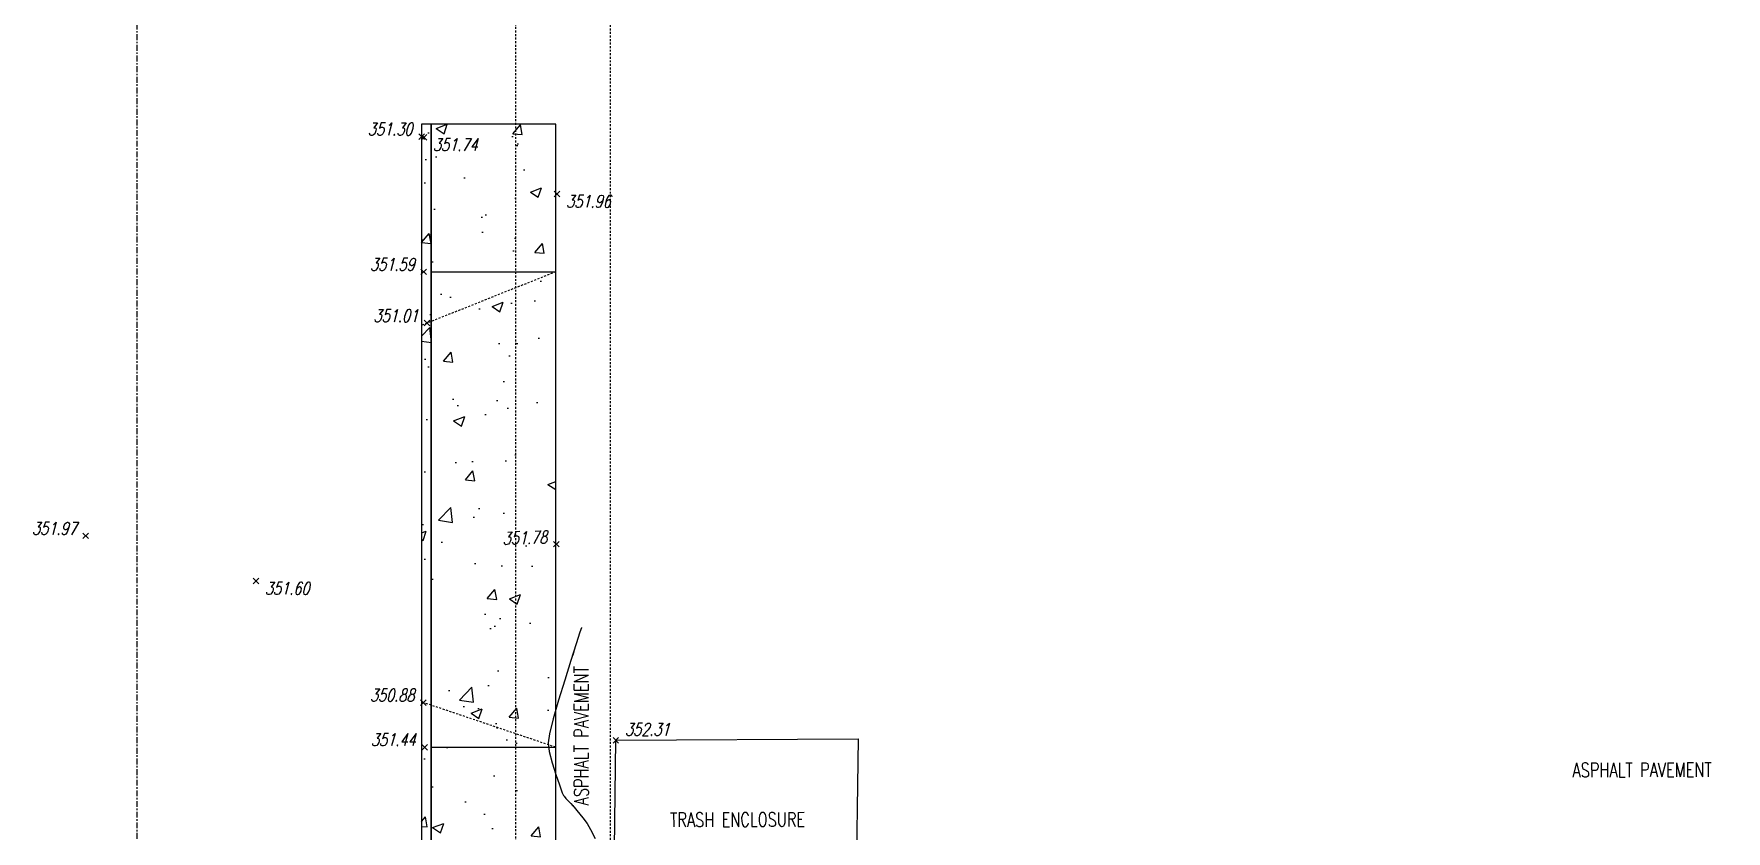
# Model space of a CAD drawing. Header units: feet. Extents: x 5005 to 5347, y 4757 to 5218.
# Drawn here: x 5005.4 to 5112.6, y 5021.2 to 5071.8 of the extents above; entities that cross this region are included whole.
import ezdxf

# ---------------------------------------------------------------- set-up
doc = ezdxf.new("R2010")
doc.units = ezdxf.units.FT
doc.header["$LTSCALE"] = 0.5
doc.header["$MEASUREMENT"] = 0
doc.linetypes.add('CENTER2', pattern=[1.125, 0.75, -0.125, 0.125, -0.125])
doc.linetypes.add('DASHED2', pattern=[0.375, 0.25, -0.125])
for name, color, linetype in [('CL', 4, 'CENTER2'), ('CONTOUR MNR', 252, 'Continuous'), ('EG', 7, 'Continuous'), ('ELEV', 1, 'Continuous'), ('HATCH', 252, 'Continuous'), ('POINTS-TOPO DISPLAY', 183, 'Continuous'), ('REC-MAP 14336', 7, 'Continuous'), ('RIGHT-OF-WAY', 7, 'DASHED2'), ('TC', 6, 'Continuous'), ('TOPO', 2, 'Continuous'), ('TOPO LABELS', 2, 'Continuous'), ('TOPO-DATE', 7, 'Continuous')]:
    doc.layers.add(name, color=color, linetype=linetype)
doc.layers.add('Tie line', color=5, linetype='DASHED2', plot=False)
doc.styles.add('SIMPL_010', font='simplex.shx', dxfattribs={"width": 0.75, "oblique": 15, "height": 1})
doc.styles.add('SIMPLEX', font='simplex.shx', dxfattribs={"width": 0.75, "oblique": 15, "height": 0.08})

# ---------------------------------------------------------------- blocks, each defined once
blk = doc.blocks.new('CR 14336')
at = {"layer": 'CL'}
blk.add_line((544.17, 1936.63), (544.17, 1537.2), dxfattribs=at)
at = {"layer": 'RIGHT-OF-WAY'}
blk.add_line((574.17, 1891.1), (574.17, 1792.54), dxfattribs=at)
at = {"layer": 'Tie line'}
blk.add_line((568.17, 1896.14), (568.17, 1792.53), dxfattribs=at)
blk = doc.blocks.new('*U236')
at = {"color": 0, "linetype": 'ByBlock', "lineweight": -2, "transparency": 16777216}
for p, q in [((-0.71, -0.71), (0.71, 0.71)), ((-0.71, 0.71), (0.71, -0.71))]:
    blk.add_line(p, q, dxfattribs=at)
blk = doc.blocks.new('*U683', base_point=(5030.12, 5026.55, 351.44))
at = {"layer": 'TOPO-DATE', "color": 183, "linetype": 'ByBlock', "insert": (5029.55, 5026.63, 351.44), "char_height": 0.8, "attachment_point": 9, "style": 'SIMPLEX'}
blk.add_mtext('351.44', dxfattribs=at)
blk = doc.blocks.new('*U684', base_point=(5030.12, 5026.55, 351.44))
at = {"layer": 'ELEV', "linetype": 'ByBlock', "lineweight": -2}
blk.add_blockref('*U683', (5030.12, 5026.55, 351.44), dxfattribs=at)
blk = doc.blocks.new('*U685', base_point=(5030.12, 5026.55, 351.44))
at = {"layer": 'ELEV', "linetype": 'ByBlock', "lineweight": -2}
blk.add_blockref('*U684', (5030.12, 5026.55, 351.44), dxfattribs=at)
at = {"layer": 'TOPO-DATE', "color": 183, "linetype": 'ByBlock', "lineweight": -2, "xscale": 0.25, "yscale": 0.25, "zscale": 0.25}
blk.add_blockref('*U236', (5030.12, 5026.55, 351.44), dxfattribs=at)
blk = doc.blocks.new('*U686', base_point=(5030.05, 5029.38, 350.88))
at = {"layer": 'TOPO-DATE', "color": 183, "linetype": 'ByBlock', "insert": (5029.48, 5029.45, 350.88), "char_height": 0.8, "attachment_point": 9, "style": 'SIMPLEX'}
blk.add_mtext('350.88', dxfattribs=at)
blk = doc.blocks.new('*U687', base_point=(5030.05, 5029.38, 350.88))
at = {"layer": 'ELEV', "linetype": 'ByBlock', "lineweight": -2}
blk.add_blockref('*U686', (5030.05, 5029.38, 350.88), dxfattribs=at)
blk = doc.blocks.new('*U688', base_point=(5030.05, 5029.38, 350.88))
at = {"layer": 'ELEV', "linetype": 'ByBlock', "lineweight": -2}
blk.add_blockref('*U687', (5030.05, 5029.38, 350.88), dxfattribs=at)
at = {"layer": 'TOPO-DATE', "color": 183, "linetype": 'ByBlock', "lineweight": -2, "xscale": 0.25, "yscale": 0.25, "zscale": 0.25}
blk.add_blockref('*U236', (5030.05, 5029.38, 350.88), dxfattribs=at)
blk = doc.blocks.new('*U689', base_point=(5030.28, 5053.43, 351.01))
at = {"layer": 'TOPO-DATE', "color": 183, "linetype": 'ByBlock', "insert": (5029.71, 5053.5, 351.01), "char_height": 0.8, "attachment_point": 9, "style": 'SIMPLEX'}
blk.add_mtext('351.01', dxfattribs=at)
blk = doc.blocks.new('*U690', base_point=(5030.28, 5053.43, 351.01))
at = {"layer": 'ELEV', "linetype": 'ByBlock', "lineweight": -2}
blk.add_blockref('*U689', (5030.28, 5053.43, 351.01), dxfattribs=at)
blk = doc.blocks.new('*U691', base_point=(5030.28, 5053.43, 351.01))
at = {"layer": 'ELEV', "linetype": 'ByBlock', "lineweight": -2}
blk.add_blockref('*U690', (5030.28, 5053.43, 351.01), dxfattribs=at)
at = {"layer": 'TOPO-DATE', "color": 183, "linetype": 'ByBlock', "lineweight": -2, "xscale": 0.25, "yscale": 0.25, "zscale": 0.25}
blk.add_blockref('*U236', (5030.28, 5053.43, 351.01), dxfattribs=at)
blk = doc.blocks.new('*U692', base_point=(5030.07, 5056.68, 351.59))
at = {"layer": 'TOPO-DATE', "color": 183, "linetype": 'ByBlock', "insert": (5029.49, 5056.75, 351.59), "char_height": 0.8, "attachment_point": 9, "style": 'SIMPLEX'}
blk.add_mtext('351.59', dxfattribs=at)
blk = doc.blocks.new('*U693', base_point=(5030.07, 5056.68, 351.59))
at = {"layer": 'ELEV', "linetype": 'ByBlock', "lineweight": -2}
blk.add_blockref('*U692', (5030.07, 5056.68, 351.59), dxfattribs=at)
blk = doc.blocks.new('*U694', base_point=(5030.07, 5056.68, 351.59))
at = {"layer": 'ELEV', "linetype": 'ByBlock', "lineweight": -2}
blk.add_blockref('*U693', (5030.07, 5056.68, 351.59), dxfattribs=at)
at = {"layer": 'TOPO-DATE', "color": 183, "linetype": 'ByBlock', "lineweight": -2, "xscale": 0.25, "yscale": 0.25, "zscale": 0.25}
blk.add_blockref('*U236', (5030.07, 5056.68, 351.59), dxfattribs=at)
blk = doc.blocks.new('*U695', base_point=(5030.08, 5065.21, 351.74))
at = {"layer": 'TOPO-DATE', "color": 183, "linetype": 'ByBlock', "insert": (5030.65, 5065.14, 351.74), "char_height": 0.8, "attachment_point": 1, "style": 'SIMPLEX'}
blk.add_mtext('351.74', dxfattribs=at)
blk = doc.blocks.new('*U696', base_point=(5030.08, 5065.21, 351.74))
at = {"layer": 'ELEV', "linetype": 'ByBlock', "lineweight": -2}
blk.add_blockref('*U695', (5030.08, 5065.21, 351.74), dxfattribs=at)
blk = doc.blocks.new('*U697', base_point=(5030.08, 5065.21, 351.74))
at = {"layer": 'ELEV', "linetype": 'ByBlock', "lineweight": -2}
blk.add_blockref('*U696', (5030.08, 5065.21, 351.74), dxfattribs=at)
at = {"layer": 'TOPO-DATE', "color": 183, "linetype": 'ByBlock', "lineweight": -2, "xscale": 0.25, "yscale": 0.25, "zscale": 0.25}
blk.add_blockref('*U236', (5030.08, 5065.21, 351.74), dxfattribs=at)
blk = doc.blocks.new('*U698', base_point=(5029.93, 5065.25, 351.3))
at = {"layer": 'TOPO-DATE', "color": 183, "linetype": 'ByBlock', "insert": (5029.35, 5065.32, 351.3), "char_height": 0.8, "attachment_point": 9, "style": 'SIMPLEX'}
blk.add_mtext('351.30', dxfattribs=at)
blk = doc.blocks.new('*U699', base_point=(5029.93, 5065.25, 351.3))
at = {"layer": 'ELEV', "linetype": 'ByBlock', "lineweight": -2}
blk.add_blockref('*U698', (5029.93, 5065.25, 351.3), dxfattribs=at)
blk = doc.blocks.new('*U700', base_point=(5029.93, 5065.25, 351.3))
at = {"layer": 'ELEV', "linetype": 'ByBlock', "lineweight": -2}
blk.add_blockref('*U699', (5029.93, 5065.25, 351.3), dxfattribs=at)
at = {"layer": 'TOPO-DATE', "color": 183, "linetype": 'ByBlock', "lineweight": -2, "xscale": 0.25, "yscale": 0.25, "zscale": 0.25}
blk.add_blockref('*U236', (5029.93, 5065.25, 351.3), dxfattribs=at)
blk = doc.blocks.new('*U701', base_point=(5038.51, 5061.62, 351.96))
at = {"layer": 'TOPO-DATE', "color": 183, "linetype": 'ByBlock', "insert": (5039.09, 5061.55, 351.96), "char_height": 0.8, "attachment_point": 1, "style": 'SIMPLEX'}
blk.add_mtext('351.96', dxfattribs=at)
blk = doc.blocks.new('*U702', base_point=(5038.51, 5061.62, 351.96))
at = {"layer": 'ELEV', "linetype": 'ByBlock', "lineweight": -2}
blk.add_blockref('*U701', (5038.51, 5061.62, 351.96), dxfattribs=at)
blk = doc.blocks.new('*U703', base_point=(5038.51, 5061.62, 351.96))
at = {"layer": 'ELEV', "linetype": 'ByBlock', "lineweight": -2}
blk.add_blockref('*U702', (5038.51, 5061.62, 351.96), dxfattribs=at)
at = {"layer": 'TOPO-DATE', "color": 183, "linetype": 'ByBlock', "lineweight": -2, "xscale": 0.25, "yscale": 0.25, "zscale": 0.25}
blk.add_blockref('*U236', (5038.51, 5061.62, 351.96), dxfattribs=at)
blk = doc.blocks.new('*U707', base_point=(5038.47, 5039.42, 351.77))
at = {"layer": 'TOPO-DATE', "color": 183, "linetype": 'ByBlock', "insert": (5037.9, 5039.47, 351.77), "char_height": 0.8, "attachment_point": 9, "rotation": 1.8026, "style": 'SIMPLEX'}
blk.add_mtext('351.78', dxfattribs=at)
blk = doc.blocks.new('*U708', base_point=(5038.47, 5039.42, 351.77))
at = {"layer": 'ELEV', "linetype": 'ByBlock', "lineweight": -2}
blk.add_blockref('*U707', (5038.47, 5039.42, 351.77), dxfattribs=at)
blk = doc.blocks.new('*U709', base_point=(5038.47, 5039.42, 351.77))
at = {"layer": 'ELEV', "linetype": 'ByBlock', "lineweight": -2}
blk.add_blockref('*U708', (5038.47, 5039.42, 351.77), dxfattribs=at)
at = {"layer": 'TOPO-DATE', "color": 183, "linetype": 'ByBlock', "lineweight": -2, "xscale": 0.25, "yscale": 0.25, "zscale": 0.25}
blk.add_blockref('*U236', (5038.47, 5039.42, 351.77), dxfattribs=at)
blk = doc.blocks.new('*U719', base_point=(5042.24, 5026.99, 352.31))
at = {"layer": 'TOPO-DATE', "color": 183, "linetype": 'ByBlock', "insert": (5042.82, 5028.08, 352.31), "char_height": 0.8, "attachment_point": 1, "style": 'SIMPLEX'}
blk.add_mtext('352.31', dxfattribs=at)
blk = doc.blocks.new('*U720', base_point=(5042.24, 5026.99, 352.31))
at = {"layer": 'ELEV', "linetype": 'ByBlock', "lineweight": -2}
blk.add_blockref('*U719', (5042.24, 5026.99, 352.31), dxfattribs=at)
blk = doc.blocks.new('*U721', base_point=(5042.24, 5026.99, 352.31))
at = {"layer": 'ELEV', "linetype": 'ByBlock', "lineweight": -2}
blk.add_blockref('*U720', (5042.24, 5026.99, 352.31), dxfattribs=at)
at = {"layer": 'TOPO-DATE', "color": 183, "linetype": 'ByBlock', "lineweight": -2, "xscale": 0.25, "yscale": 0.25, "zscale": 0.25}
blk.add_blockref('*U236', (5042.24, 5026.99, 352.31), dxfattribs=at)
blk = doc.blocks.new('*U809', base_point=(5008.64, 5039.95, 351.97))
at = {"layer": 'TOPO-DATE', "color": 183, "linetype": 'ByBlock', "insert": (5008.07, 5040.02, 351.97), "char_height": 0.8, "attachment_point": 9, "style": 'SIMPLEX'}
blk.add_mtext('351.97', dxfattribs=at)
blk = doc.blocks.new('*U810', base_point=(5008.64, 5039.95, 351.97))
at = {"layer": 'ELEV', "linetype": 'ByBlock', "lineweight": -2}
blk.add_blockref('*U809', (5008.64, 5039.95, 351.97), dxfattribs=at)
blk = doc.blocks.new('*U811', base_point=(5008.64, 5039.95, 351.97))
at = {"layer": 'ELEV', "linetype": 'ByBlock', "lineweight": -2}
blk.add_blockref('*U810', (5008.64, 5039.95, 351.97), dxfattribs=at)
at = {"layer": 'TOPO-DATE', "color": 183, "linetype": 'ByBlock', "lineweight": -2, "xscale": 0.25, "yscale": 0.25, "zscale": 0.25}
blk.add_blockref('*U236', (5008.64, 5039.95, 351.97), dxfattribs=at)
blk = doc.blocks.new('*U812', base_point=(5019.43, 5037.09, 351.6))
at = {"layer": 'TOPO-DATE', "color": 183, "linetype": 'ByBlock', "insert": (5020, 5037.02, 351.6), "char_height": 0.8, "attachment_point": 1, "style": 'SIMPLEX'}
blk.add_mtext('351.60', dxfattribs=at)
blk = doc.blocks.new('*U813', base_point=(5019.43, 5037.09, 351.6))
at = {"layer": 'ELEV', "linetype": 'ByBlock', "lineweight": -2}
blk.add_blockref('*U812', (5019.43, 5037.09, 351.6), dxfattribs=at)
blk = doc.blocks.new('*U814', base_point=(5019.43, 5037.09, 351.6))
at = {"layer": 'ELEV', "linetype": 'ByBlock', "lineweight": -2}
blk.add_blockref('*U813', (5019.43, 5037.09, 351.6), dxfattribs=at)
at = {"layer": 'TOPO-DATE', "color": 183, "linetype": 'ByBlock', "lineweight": -2, "xscale": 0.25, "yscale": 0.25, "zscale": 0.25}
blk.add_blockref('*U236', (5019.43, 5037.09, 351.6), dxfattribs=at)
blk = doc.blocks.new('*U893')
at = {"layer": 'CONTOUR MNR', "color": 252, "linetype": 'Continuous', "lineweight": -3, "elevation": 352}
blk.add_lwpolyline([(5040.06, 5034.14), (5040.06, 5034.13), (5040.06, 5034.12), (5040.06, 5034.12), (5039.97, 5033.84), (5039.73, 5033.11), (5039.39, 5032.05), (5039, 5030.81), (5038.61, 5029.53), (5038.28, 5028.35), (5038.04, 5027.4), (5037.95, 5026.83), (5038.02, 5026.28), (5038.2, 5025.57), (5038.43, 5024.83), (5038.67, 5024.16), (5038.85, 5023.67), (5038.92, 5023.49), (5038.96, 5023.45), (5039.08, 5023.31), (5039.38, 5022.98), (5039.76, 5022.53), (5040.14, 5022.08), (5040.42, 5021.71), (5040.64, 5021.33), (5040.94, 5020.77)], dxfattribs=at)

msp = doc.modelspace()

# ---------------------------------------------------------------- block references
at = {"layer": 'REC-MAP 14336'}
msp.add_blockref('CR 14336', (4467.71, 3224.21), dxfattribs=at)

# ---------------------------------------------------------------- next in the draw order: hatches: boundary and pattern name
at = {"layer": 'HATCH'}
h = msp.add_hatch(dxfattribs=at)
h.set_pattern_fill('AR-CONC', color=256)
h.set_pattern_definition([(50, (0, 0), (7.172602, -0.6275213), [0.75, -8.25]), (355, (0, 0), (-1.387513, 7.521921), [0.6, -6.6]), (100.45144, (0.598, -0.052), (5.7850885, 6.8944), [0.637402, -7.011421]), (46.1842, (0, 2), (10.672413, -1.655193), [1.125, -12.375]), (96.63564, (0.889, 1.862), (9.34662, 9.741186), [0.956103, -10.517138]), (351.18416, (0, 2), (9.34662, 9.741186), [0.9, -9.9]), (21, (1, 1.5), (5.9690705, -4.026189), [0.75, -8.25]), (326, (1, 1.5), (2.433153, 7.2515005), [0.6, -6.6]), (71.45144, (1.4974, 1.1645), (8.402224, 3.2253115), [0.637402, -7.011421]), (37.5, (0, 0), (0.12159855, 3.3289385), [0, -6.52, 0, -6.7, 0, -6.625]), (7.5, (0, 0), (2.6306954, 3.9441171), [0, -3.82, 0, -6.37, 0, -2.525]), (327.5, (-2.23, 0), (5.3382244, -0.2255487), [0, -2.5, 0, -7.8, 0, -10.35]), (317.5, (-3.23, 0), (5.8318617, 1.0010498), [0, -3.25, 0, -5.18, 0, -7.35])])
h.paths.add_polyline_path([(5038.43, 4966.92, -0.506926), (5038.43, 4967.12), (5038.06, 4967.7), (5038.26, 4967.79), (5038.35, 4967.42), (5041.86, 4967.42), (5041.88, 4967.42), (5041.88, 5016.36), (5038.37, 5016.4), (5038.24, 4995.41, -0.994915), (5038.49, 4995.4, -0.473397), (5038.34, 4995.28), (5038.15, 4994.62), (5037.95, 4994.71), (5038.34, 4995.28, -0.360284), (5038.24, 4995.41), (5038.15, 4995.28), (5038.37, 5016.4), (5041.88, 5016.36), (5041.88, 5016.74), (5038.43, 5016.74), (5038.43, 5026.55), (5030.53, 5026.55), (5030.53, 5021.67), (5035.51, 5017.08, -0.757892), (5036.37, 5016.64, -0.086255), (5036.4, 5016.47, -0.750841), (5035.47, 5016.2), (5033.43, 5014.91), (5033.43, 4994.38), (5030.53, 4992.98), (5030.53, 4970.71), (5035.54, 4966.73, -0.710387), (5036.44, 4966.41, -1), (5035.43, 4966.41, -0.169326), (5035.54, 4966.73), (5030.53, 4970.71), (5030.53, 4969), (5033.43, 4966.38), (5033.43, 4941.25), (5038.43, 4941.25)])
h.paths.add_polyline_path([(5030.53, 4969), (5030.53, 4966.39), (5033.43, 4966.38)], flags=17)
h.paths.add_polyline_path([(5033.43, 4994.38), (5030.53, 4994.38), (5030.53, 4992.98)], flags=17)
h.paths.add_polyline_path([(5035.39, 5016.47, -0.049129), (5035.4, 5016.57, -0.086255), (5035.37, 5016.74, -0.188128), (5035.51, 5017.08), (5030.53, 5021.67), (5030.53, 5017.7), (5033.43, 5017.7), (5033.43, 5014.91), (5035.47, 5016.2, -0.142308)], flags=17)
h.paths.add_polyline_path([(5030.53, 5029.22), (5030.53, 5026.55), (5038.43, 5026.55)])
h.paths.add_polyline_path([(5038.43, 5066.03), (5030.53, 5066.03), (5030.53, 5029.22), (5038.43, 5026.55)])
h.paths.add_polyline_path([(5030.53, 4941.25), (5030.53, 5066.03), (5029.93, 5066.03), (5029.93, 4941.25)])
h.paths.add_polyline_path([(5033.46, 4969.31), (5036.39, 4969.32), (5036.38, 4970.67), (5033.46, 4970.66)], flags=24)
h.paths.add_polyline_path([(5033.27, 4991.65), (5036.2, 4991.66), (5036.19, 4993.01), (5033.27, 4993)], flags=24)

# ---------------------------------------------------------------- next in the draw order: linework, layer by layer
at = {"layer": 'TC'}
msp.add_lwpolyline([(5030.53, 4941.25), (5030.53, 5066.03), (5029.93, 5066.03), (5029.93, 4941.25)], close=True, dxfattribs=at)
at = {"layer": 'TOPO', "linetype": 'DASHED2'}
for p, q in [((5038.43, 5056.68), (5029.93, 5053.29)), ((5038.43, 5026.55), (5029.93, 5029.42))]:
    msp.add_line(p, q, dxfattribs=at)
at = {"layer": 'TOPO'}
for p, q in [((5030.53, 5056.68), (5038.43, 5056.68)), ((5030.53, 5026.55), (5038.43, 5026.55))]:
    msp.add_line(p, q, dxfattribs=at)
msp.add_lwpolyline([(5042.11, 5016.74), (5038.43, 5016.74), (5038.43, 5066.03), (5030.53, 5066.03), (5030.53, 5017.7)], dxfattribs=at)
msp.add_lwpolyline([(5057.46, 5016.82), (5042.11, 5016.72), (5042.24, 5026.99), (5057.59, 5027.09)], close=True, dxfattribs=at)

# ---------------------------------------------------------------- next in the draw order: block references
at = {"layer": 'POINTS-TOPO DISPLAY'}
for name, p in [('*U700', (5029.93, 5065.25, 351.3)), ('*U697', (5030.08, 5065.21, 351.74)), ('*U703', (5038.51, 5061.62, 351.96)), ('*U694', (5030.07, 5056.68, 351.59)), ('*U691', (5030.28, 5053.43, 351.01)), ('*U811', (5008.64, 5039.95, 351.97)), ('*U709', (5038.47, 5039.42, 351.77)), ('*U814', (5019.43, 5037.09, 351.6)), ('*U688', (5030.05, 5029.38, 350.88)), ('*U721', (5042.24, 5026.99, 352.31)), ('*U685', (5030.12, 5026.55, 351.44))]:
    msp.add_blockref(name, p, dxfattribs=at)

# ---------------------------------------------------------------- next in the draw order: texts
at = {"layer": 'TOPO LABELS', "insert": (5102, 5025.55), "char_height": 0.9, "attachment_point": 1, "rotation": 0.1593, "style": 'SIMPL_010', "bg_fill": 3, "box_fill_scale": 1.05, "bg_fill_color": 256, "bg_fill_transparency": 0}
msp.add_mtext_dynamic_manual_height_columns('\\A1;\\pxqc;{\\Q0;ASPHALT PAVEMENT}', width=10.5536, gutter_width=6.21, heights=[1.03], dxfattribs=at)

# ---------------------------------------------------------------- next in the draw order: texts
at = {"layer": 'TOPO LABELS', "char_height": 0.9, "attachment_point": 1, "style": 'SIMPL_010', "bg_fill": 3, "box_fill_scale": 1.05, "bg_fill_color": 256, "bg_fill_transparency": 0}
for s, width, insert, rotation in [('\\A1;\\pxqc;{\\Q0;ASPHALT PAVEMENT}', 10.5536, (5039.6, 5022.01), 90), ('\\A1;\\pxqc;{\\Q0;TRASH ENCLOSURE}', 9.7878, (5045.06, 5022.4), 0.1593)]:
    msp.add_mtext_dynamic_manual_height_columns(s, width=width, gutter_width=6.21, heights=[1.03], dxfattribs=dict(at, insert=insert, rotation=rotation))

# ---------------------------------------------------------------- next in the draw order: linework, layer by layer
at = {"layer": 'CONTOUR MNR', "linetype": 'ByBlock', "lineweight": -2, "elevation": 352, "flags": 128}
msp.add_lwpolyline([(5040.06, 5034.14), (5040.06, 5034.13), (5040.06, 5034.12), (5040.06, 5034.12), (5039.97, 5033.84), (5039.73, 5033.11), (5039.39, 5032.05), (5039, 5030.81), (5038.61, 5029.53), (5038.28, 5028.35), (5038.04, 5027.4), (5037.95, 5026.83), (5038.02, 5026.28), (5038.2, 5025.57), (5038.43, 5024.83), (5038.67, 5024.16), (5038.85, 5023.67), (5038.92, 5023.49), (5038.96, 5023.45), (5039.08, 5023.31), (5039.38, 5022.98), (5039.76, 5022.53), (5040.14, 5022.08), (5040.42, 5021.71), (5040.64, 5021.33), (5040.94, 5020.77)], dxfattribs=at)

# ---------------------------------------------------------------- next in the draw order: block references
at = {"layer": 'EG', "color": 7, "linetype": 'Continuous', "lineweight": -3}
msp.add_blockref('*U893', (0, 0), dxfattribs=at)

doc.saveas('drawing.dxf')
